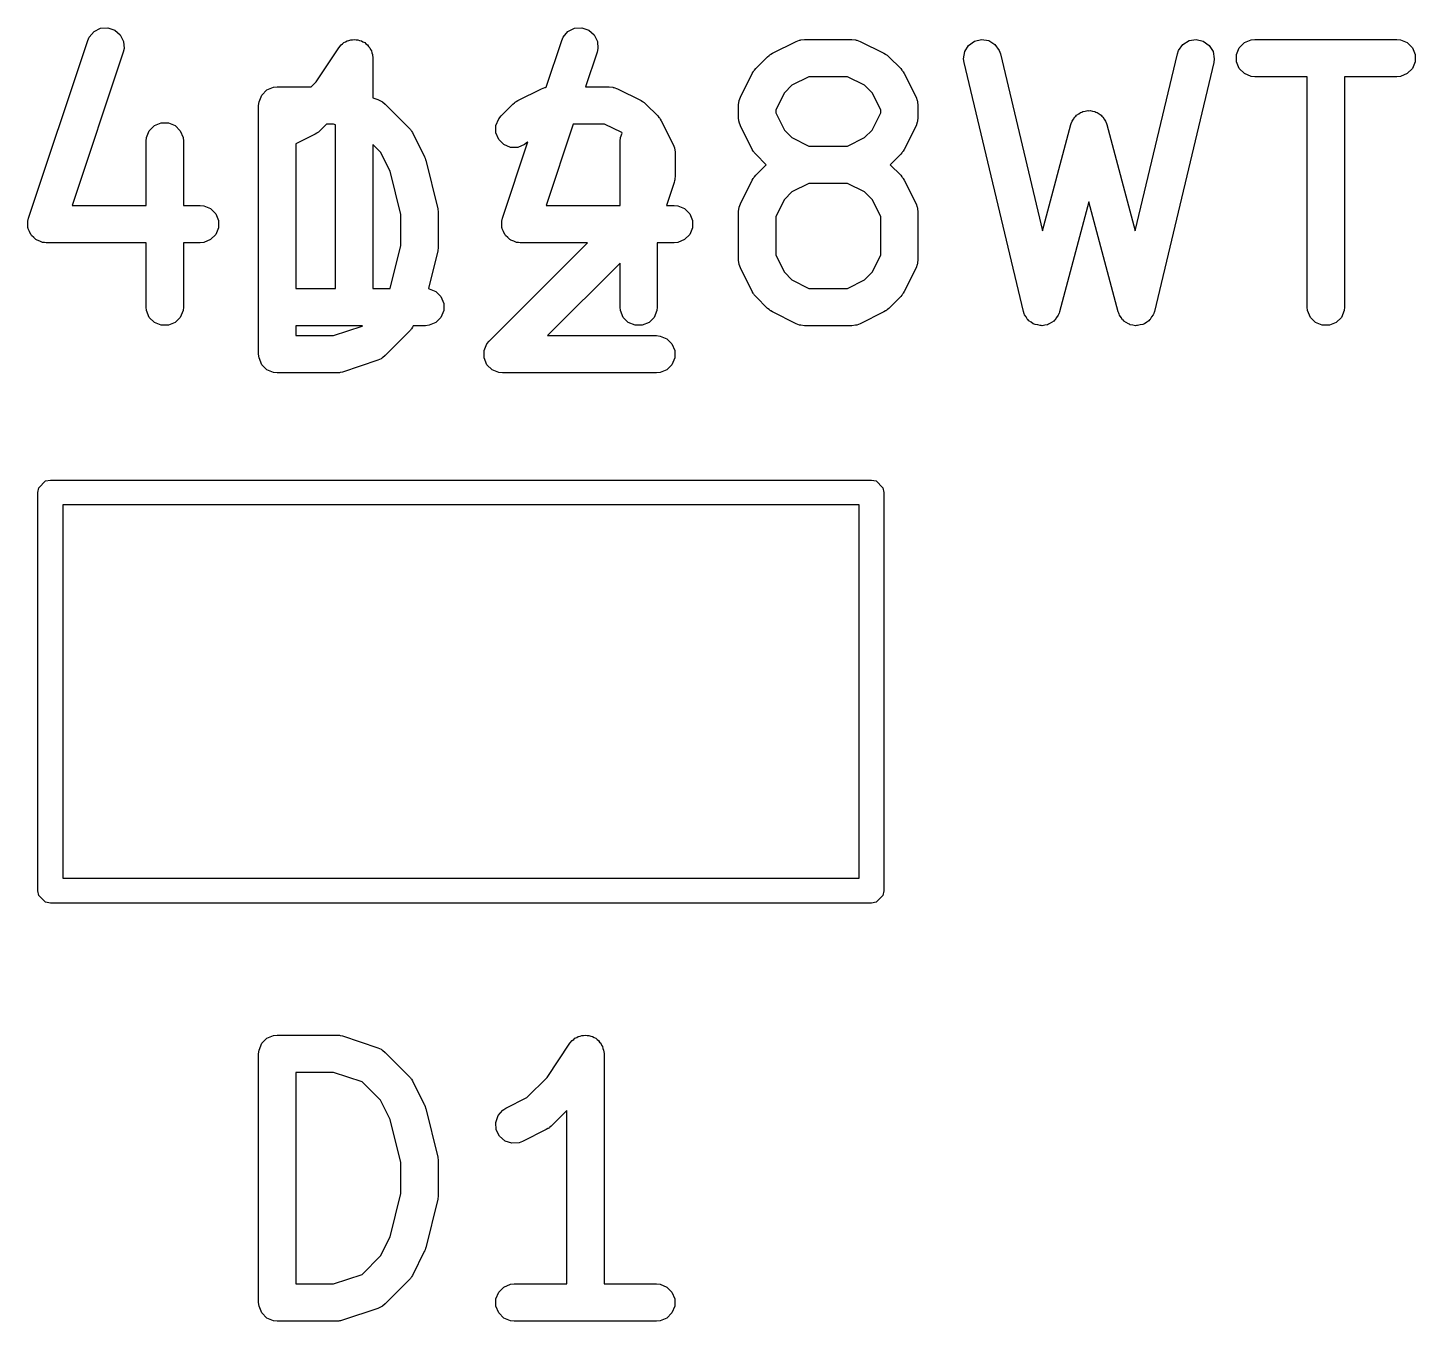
# Model space of a CAD drawing. Header units: millimetres. Extents: x 73 to 176, y -160 to -92.
# Drawn here: x 156.84 to 162.42, y -159.66 to -154.46 of the extents above; entities that cross this region are included whole.
import ezdxf

# ---------------------------------------------------------------- set-up
doc = ezdxf.new("R2010")
doc.units = ezdxf.units.MM
doc.layers.add('F.Fab', color=9, linetype='CONTINUOUS', true_color=0xafafaf)

msp = doc.modelspace()

# ---------------------------------------------------------------- linework, layer by layer
at = {"layer": 'F.Fab', "linetype": 'CONTINUOUS'}
for p, q in [((157.105445, -154.477951), (157.131618, -154.464864)), ((157.131618, -154.464864), (157.160808, -154.462789)), ((157.160808, -154.462789), (157.18857, -154.472043)), ((159.010207, -154.477951), (159.03638, -154.464864)), ((159.03638, -154.464864), (159.06557, -154.462789)), ((159.06557, -154.462789), (159.093332, -154.472043)), ((156.842182, -155.227768), (157.080277, -154.513483)), ((157.080277, -154.513483), (157.086271, -154.500058)), ((157.086271, -154.500058), (157.105445, -154.477951)), ((157.18857, -154.472043), (157.210678, -154.491217)), ((157.210678, -154.491217), (157.223764, -154.517391)), ((157.223764, -154.517391), (157.225839, -154.546581)), ((158.104509, -154.527709), (158.10976, -154.522459)), ((158.10976, -154.522459), (158.116549, -154.519646)), ((158.116549, -154.519646), (158.122655, -154.515558)), ((158.122655, -154.515558), (158.129935, -154.514101)), ((158.129935, -154.514101), (158.136796, -154.51126)), ((158.136796, -154.51126), (158.144144, -154.51126)), ((158.144144, -154.51126), (158.151349, -154.509819)), ((158.151349, -154.509819), (158.158633, -154.51126)), ((158.158633, -154.51126), (158.16606, -154.51126)), ((158.16606, -154.51126), (158.172848, -154.514072)), ((158.172848, -154.514072), (158.180057, -154.515498)), ((158.180057, -154.515498), (158.186236, -154.519617)), ((158.186236, -154.519617), (158.193096, -154.522459)), ((158.193096, -154.522459), (158.198289, -154.527652)), ((158.922436, -154.70129), (158.985039, -154.513483)), ((158.985039, -154.513483), (158.991033, -154.500058)), ((158.991033, -154.500058), (159.010207, -154.477951)), ((159.093332, -154.472043), (159.11544, -154.491217)), ((159.11544, -154.491217), (159.128526, -154.517391)), ((159.128526, -154.517391), (159.130601, -154.546581)), ((159.832173, -154.565356), (159.927411, -154.517737)), ((159.927411, -154.517737), (159.941142, -154.512482)), ((159.941142, -154.512482), (159.943831, -154.51229)), ((159.943831, -154.51229), (159.94632, -154.51126)), ((159.94632, -154.51126), (159.960952, -154.509819)), ((159.960952, -154.509819), (160.151428, -154.509819)), ((160.151428, -154.509819), (160.16606, -154.51126)), ((160.16606, -154.51126), (160.168549, -154.512291)), ((160.168549, -154.512291), (160.171237, -154.512482)), ((160.171237, -154.512482), (160.184969, -154.517737)), ((160.184969, -154.517737), (160.280207, -154.565356)), ((160.620259, -154.533806), (160.643966, -154.516649)), ((160.643966, -154.516649), (160.672434, -154.509871)), ((160.672434, -154.509871), (160.701329, -154.514504)), ((160.701329, -154.514504), (160.726251, -154.52984)), ((161.481368, -154.52984), (161.50629, -154.514504)), ((161.50629, -154.514504), (161.535185, -154.509871)), ((161.535185, -154.509871), (161.563653, -154.51665)), ((161.563653, -154.51665), (161.58736, -154.533806)), ((161.708116, -154.543151), (161.728808, -154.522459)), ((161.728808, -154.522459), (161.755844, -154.51126)), ((161.755844, -154.51126), (161.770476, -154.509819)), ((161.770476, -154.509819), (162.341904, -154.509819)), ((162.341904, -154.509819), (162.356536, -154.51126)), ((162.356536, -154.51126), (162.383572, -154.522459)), ((162.383572, -154.522459), (162.404264, -154.543151)), ((157.222579, -154.560918), (157.01739, -155.176485)), ((157.225839, -154.546581), (157.222579, -154.560918)), ((157.997904, -154.679896), (158.089024, -154.543216)), ((158.089024, -154.543216), (158.089058, -154.543173)), ((158.089058, -154.543173), (158.089068, -154.543151)), ((158.089068, -154.543151), (158.089119, -154.543099)), ((158.089119, -154.543099), (158.09834, -154.531841)), ((158.09834, -154.531841), (158.104509, -154.527709)), ((158.198289, -154.527652), (158.204406, -154.53173)), ((158.204406, -154.53173), (158.208539, -154.537902)), ((158.208539, -154.537902), (158.213788, -154.543151)), ((158.213788, -154.543151), (158.216599, -154.549938)), ((158.216599, -154.549938), (158.220689, -154.556045)), ((158.220689, -154.556045), (158.222145, -154.563326)), ((158.222145, -154.563326), (158.224987, -154.570187)), ((158.224987, -154.570187), (158.226412, -154.584663)), ((159.127341, -154.560918), (159.081041, -154.699819)), ((159.130601, -154.546581), (159.127341, -154.560918)), ((159.765062, -154.627024), (159.812681, -154.579405)), ((159.812681, -154.579405), (159.81843, -154.574686)), ((159.81843, -154.574686), (159.81973, -154.573188)), ((159.81973, -154.573188), (159.821989, -154.571766)), ((159.821989, -154.571766), (159.824046, -154.570078)), ((159.824046, -154.570078), (159.825873, -154.56932)), ((159.825873, -154.56932), (159.832173, -154.565356)), ((160.280207, -154.565356), (160.286506, -154.56932)), ((160.286506, -154.56932), (160.288334, -154.570078)), ((160.288334, -154.570078), (160.29039, -154.571766)), ((160.29039, -154.571766), (160.29265, -154.573188)), ((160.29265, -154.573188), (160.293949, -154.574686)), ((160.293949, -154.574686), (160.299699, -154.579405)), ((160.299699, -154.579405), (160.347318, -154.627024)), ((160.60029, -154.587623), (160.604923, -154.558728)), ((160.604923, -154.558728), (160.620259, -154.533806)), ((160.726251, -154.52984), (160.743408, -154.553547)), ((160.743408, -154.553547), (160.748198, -154.567447)), ((160.748198, -154.567447), (160.917449, -155.278303)), ((161.290168, -155.278303), (161.459421, -154.567448)), ((161.459421, -154.567448), (161.464211, -154.553547)), ((161.464211, -154.553547), (161.481368, -154.52984)), ((161.58736, -154.533806), (161.602696, -154.558728)), ((161.602696, -154.558728), (161.607329, -154.587623)), ((161.696917, -154.570187), (161.708116, -154.543151)), ((161.696917, -154.599451), (161.696917, -154.570187)), ((162.404264, -154.543151), (162.415463, -154.570187)), ((162.415463, -154.570187), (162.415463, -154.599451)), ((158.226412, -154.584663), (158.226428, -154.58474)), ((158.226428, -154.58474), (158.226422, -154.584766)), ((158.226422, -154.584766), (158.226428, -154.584819)), ((158.226428, -154.584819), (158.226428, -154.744571)), ((159.755735, -154.638389), (159.757423, -154.636332)), ((159.757423, -154.636332), (159.758845, -154.634073)), ((159.758845, -154.634073), (159.760343, -154.632773)), ((159.760343, -154.632773), (159.765062, -154.627024)), ((160.347318, -154.627024), (160.352036, -154.632773)), ((160.352036, -154.632773), (160.353535, -154.634073)), ((160.353535, -154.634073), (160.354956, -154.636332)), ((160.354956, -154.636332), (160.356645, -154.638389)), ((160.602278, -154.602191), (160.60029, -154.587623)), ((160.840373, -155.602191), (160.602278, -154.602191)), ((161.605341, -154.602191), (161.367245, -155.602191)), ((161.607329, -154.587623), (161.605341, -154.602191)), ((161.708116, -154.626487), (161.696917, -154.599451)), ((161.728808, -154.647179), (161.708116, -154.626487)), ((162.404264, -154.626487), (162.383572, -154.647179)), ((162.415463, -154.599451), (162.404264, -154.626487)), ((157.977981, -154.699819), (157.997904, -154.679896)), ((159.703394, -154.741754), (159.751013, -154.646516)), ((159.751013, -154.646516), (159.754977, -154.640216)), ((159.754977, -154.640216), (159.755735, -154.638389)), ((159.978657, -154.659819), (159.910141, -154.694077)), ((160.133723, -154.659819), (159.978657, -154.659819)), ((160.202239, -154.694077), (160.133723, -154.659819)), ((160.356645, -154.638389), (160.357402, -154.640216)), ((160.357402, -154.640216), (160.361367, -154.646516)), ((160.361367, -154.646516), (160.408986, -154.741754)), ((161.755844, -154.658378), (161.728808, -154.647179)), ((161.770476, -154.659819), (161.755844, -154.658378)), ((161.98119, -154.659819), (161.770476, -154.659819)), ((161.98119, -155.584819), (161.98119, -154.659819)), ((162.341904, -154.659819), (162.13119, -154.659819)), ((162.13119, -154.659819), (162.13119, -155.584819)), ((162.356536, -154.658378), (162.341904, -154.659819)), ((162.383572, -154.647179), (162.356536, -154.658378)), ((157.768346, -154.760187), (157.779545, -154.733151)), ((157.779545, -154.733151), (157.800237, -154.712459)), ((157.800237, -154.712459), (157.827273, -154.70126)), ((157.827273, -154.70126), (157.841905, -154.699819)), ((157.841905, -154.699819), (157.977981, -154.699819)), ((158.226428, -154.744571), (158.246574, -154.751287)), ((158.808364, -154.755356), (158.903602, -154.707737)), ((158.903602, -154.707737), (158.917333, -154.702482)), ((158.917333, -154.702482), (158.920022, -154.70229)), ((158.920022, -154.70229), (158.922436, -154.70129)), ((159.081041, -154.699819), (159.175238, -154.699819)), ((159.175238, -154.699819), (159.18987, -154.70126)), ((159.18987, -154.70126), (159.192359, -154.702291)), ((159.192359, -154.702291), (159.195047, -154.702482)), ((159.195047, -154.702482), (159.208779, -154.707737)), ((159.208779, -154.707737), (159.304017, -154.755356)), ((159.698139, -154.755486), (159.703394, -154.741754)), ((159.879734, -154.724484), (159.845476, -154.793)), ((159.910141, -154.694077), (159.879734, -154.724484)), ((160.232646, -154.724484), (160.202239, -154.694077)), ((160.266904, -154.793), (160.232646, -154.724484)), ((160.408986, -154.741754), (160.414241, -154.755485)), ((157.766905, -154.774819), (157.768346, -154.760187)), ((157.766905, -155.774819), (157.766905, -154.774819)), ((158.246574, -154.751287), (158.259999, -154.757281)), ((158.259999, -154.757281), (158.262034, -154.759046)), ((158.262034, -154.759046), (158.264525, -154.760078)), ((158.264525, -154.760078), (158.27589, -154.769405)), ((158.27589, -154.769405), (158.371128, -154.864643)), ((158.741253, -154.817024), (158.788872, -154.769405)), ((158.788872, -154.769405), (158.794621, -154.764686)), ((158.794621, -154.764686), (158.795921, -154.763188)), ((158.795921, -154.763188), (158.79818, -154.761766)), ((158.79818, -154.761766), (158.800237, -154.760078)), ((158.800237, -154.760078), (158.802064, -154.75932)), ((158.802064, -154.75932), (158.808364, -154.755356)), ((159.304017, -154.755356), (159.310316, -154.75932)), ((159.310316, -154.75932), (159.312144, -154.760078)), ((159.312144, -154.760078), (159.3142, -154.761766)), ((159.3142, -154.761766), (159.31646, -154.763188)), ((159.31646, -154.763188), (159.317759, -154.764686)), ((159.317759, -154.764686), (159.323509, -154.769405)), ((159.323509, -154.769405), (159.371128, -154.817024)), ((159.695476, -154.775295), (159.696917, -154.760663)), ((159.695476, -154.822914), (159.695476, -154.775295)), ((159.696917, -154.760663), (159.697948, -154.758173)), ((159.697948, -154.758173), (159.698139, -154.755486)), ((159.845476, -154.793), (159.845476, -154.805209)), ((160.266904, -154.805209), (160.266904, -154.793)), ((160.414241, -154.755485), (160.414432, -154.758174)), ((160.414432, -154.758174), (160.415463, -154.760663)), ((160.415463, -154.760663), (160.416904, -154.775295)), ((160.416904, -154.775295), (160.416904, -154.822914)), ((161.062858, -154.809243), (161.070718, -154.803228)), ((161.070718, -154.803228), (161.07541, -154.801976)), ((161.07541, -154.801976), (161.079616, -154.799542)), ((161.079616, -154.799542), (161.089433, -154.798237)), ((161.089433, -154.798237), (161.098994, -154.795688)), ((161.098994, -154.795688), (161.103806, -154.796327)), ((161.103806, -154.796327), (161.108625, -154.795687)), ((161.108625, -154.795687), (161.118195, -154.798239)), ((161.118195, -154.798239), (161.128002, -154.799542)), ((161.128002, -154.799542), (161.132203, -154.801974)), ((161.132203, -154.801974), (161.1369, -154.803227)), ((161.1369, -154.803227), (161.144762, -154.809245)), ((157.327163, -154.876484), (157.347855, -154.855792)), ((157.347855, -154.855792), (157.374891, -154.844593)), ((157.374891, -154.844593), (157.404155, -154.844593)), ((157.404155, -154.844593), (157.431191, -154.855792)), ((157.431191, -154.855792), (157.451883, -154.876484)), ((158.040113, -154.849819), (158.013985, -154.875947)), ((158.06783, -154.849819), (158.040113, -154.849819)), ((158.076428, -154.852685), (158.06783, -154.849819)), ((158.076428, -155.509819), (158.076428, -154.852685)), ((158.720727, -154.855426), (158.731926, -154.828389)), ((158.720727, -154.884688), (158.720727, -154.855426)), ((158.731926, -154.828389), (158.741253, -154.817024)), ((159.031041, -154.849819), (158.922152, -155.176485)), ((159.157533, -154.849819), (159.031041, -154.849819)), ((159.226049, -154.884077), (159.157533, -154.849819)), ((159.371128, -154.817024), (159.375846, -154.822773)), ((159.375846, -154.822773), (159.377345, -154.824073)), ((159.377345, -154.824073), (159.378766, -154.826332)), ((159.378766, -154.826332), (159.380455, -154.828389)), ((159.380455, -154.828389), (159.381212, -154.830216)), ((159.381212, -154.830216), (159.385177, -154.836516)), ((159.385177, -154.836516), (159.432796, -154.931754)), ((159.696917, -154.837546), (159.695476, -154.822914)), ((159.697948, -154.840035), (159.696917, -154.837546)), ((159.698139, -154.842723), (159.697948, -154.840035)), ((159.703394, -154.856455), (159.698139, -154.842723)), ((159.751013, -154.951693), (159.703394, -154.856455)), ((159.845476, -154.805209), (159.879734, -154.873725)), ((160.232646, -154.873725), (160.266904, -154.805209)), ((160.408986, -154.856455), (160.361367, -154.951693)), ((160.414241, -154.842724), (160.408986, -154.856455)), ((160.414432, -154.840034), (160.414241, -154.842724)), ((160.415463, -154.837546), (160.414432, -154.840034)), ((160.416904, -154.822914), (160.415463, -154.837546)), ((160.917449, -155.278303), (161.031341, -154.851208)), ((161.031341, -154.851208), (161.032626, -154.847779)), ((161.032626, -154.847779), (161.032818, -154.84634)), ((161.032818, -154.84634), (161.033807, -154.84463)), ((161.033807, -154.84463), (161.036504, -154.837441)), ((161.036504, -154.837441), (161.042521, -154.82958)), ((161.042521, -154.82958), (161.04748, -154.821015)), ((161.04748, -154.821015), (161.051337, -154.818062)), ((161.051337, -154.818062), (161.054291, -154.814204)), ((161.054291, -154.814204), (161.062858, -154.809243)), ((161.144762, -154.809245), (161.153327, -154.814204)), ((161.153327, -154.814204), (161.156279, -154.818061)), ((161.156279, -154.818061), (161.160138, -154.821015)), ((161.160138, -154.821015), (161.165099, -154.829583)), ((161.165099, -154.829583), (161.171114, -154.837442)), ((161.171114, -154.837442), (161.173808, -154.844626)), ((161.173808, -154.844626), (161.1748, -154.846339)), ((161.1748, -154.846339), (161.174991, -154.84778)), ((161.174991, -154.84778), (161.176277, -154.851208)), ((161.176277, -154.851208), (161.290168, -155.278303)), ((157.314523, -154.918152), (157.315964, -154.90352)), ((157.315964, -154.90352), (157.327163, -154.876484)), ((157.451883, -154.876484), (157.463082, -154.90352)), ((157.463082, -154.90352), (157.464523, -154.918152)), ((157.994493, -154.889996), (157.916905, -154.92879)), ((158.000792, -154.886031), (157.994493, -154.889996)), ((158.00262, -154.885274), (158.000792, -154.886031)), ((158.004676, -154.883585), (158.00262, -154.885274)), ((158.006936, -154.882164), (158.004676, -154.883585)), ((158.008235, -154.880665), (158.006936, -154.882164)), ((158.013985, -154.875947), (158.008235, -154.880665)), ((158.371128, -154.864643), (158.375848, -154.870393)), ((158.375848, -154.870393), (158.377345, -154.871692)), ((158.377345, -154.871692), (158.378764, -154.873946)), ((158.378764, -154.873946), (158.380456, -154.876008)), ((158.380456, -154.876008), (158.381214, -154.87784)), ((158.381214, -154.87784), (158.385177, -154.884135)), ((158.385177, -154.884135), (158.432796, -154.979373)), ((158.731926, -154.911725), (158.720727, -154.884688)), ((158.752618, -154.932417), (158.731926, -154.911725)), ((159.219285, -154.918152), (159.220726, -154.90352)), ((159.220726, -154.90352), (159.227979, -154.886007)), ((159.227979, -154.886007), (159.226049, -154.884077)), ((159.879734, -154.873725), (159.910141, -154.904132)), ((159.910141, -154.904132), (159.978657, -154.93839)), ((160.133723, -154.93839), (160.202239, -154.904132)), ((160.202239, -154.904132), (160.232646, -154.873725)), ((157.314523, -155.176485), (157.314523, -154.918152)), ((157.464523, -154.918152), (157.464523, -155.176485)), ((157.916905, -154.92879), (157.916905, -155.509819)), ((158.256456, -154.962103), (158.226428, -154.932075)), ((158.226428, -154.932075), (158.226428, -155.509819)), ((158.294949, -155.03909), (158.256456, -154.962103)), ((158.746944, -155.227768), (158.849095, -154.921313)), ((158.779655, -154.943616), (158.752618, -154.932417)), ((158.808917, -154.943616), (158.779655, -154.943616)), ((158.835954, -154.932417), (158.808917, -154.943616)), ((158.847319, -154.92309), (158.835954, -154.932417)), ((158.849095, -154.921313), (158.847319, -154.92309)), ((159.219285, -155.176485), (159.219285, -154.918152)), ((159.432796, -154.931754), (159.438051, -154.945485)), ((159.438051, -154.945485), (159.438242, -154.948174)), ((159.438242, -154.948174), (159.439273, -154.950663)), ((159.439273, -154.950663), (159.440714, -154.965295)), ((159.440714, -154.965295), (159.440714, -155.060533)), ((159.754977, -154.957992), (159.751013, -154.951693)), ((159.755735, -154.95982), (159.754977, -154.957992)), ((159.757423, -154.961876), (159.755735, -154.95982)), ((159.758845, -154.964136), (159.757423, -154.961876)), ((159.760343, -154.965435), (159.758845, -154.964136)), ((159.765062, -154.971185), (159.760343, -154.965435)), ((159.807267, -155.01339), (159.765062, -154.971185)), ((159.978657, -154.93839), (160.133723, -154.93839)), ((160.347318, -154.971185), (160.305113, -155.01339)), ((160.352036, -154.965435), (160.347318, -154.971185)), ((160.353535, -154.964136), (160.352036, -154.965435)), ((160.354956, -154.961876), (160.353535, -154.964136)), ((160.356645, -154.95982), (160.354956, -154.961876)), ((160.357402, -154.957992), (160.356645, -154.95982)), ((160.361367, -154.951693), (160.357402, -154.957992)), ((158.432796, -154.979373), (158.433205, -154.980442)), ((158.433205, -154.980442), (158.433528, -154.980878)), ((158.433528, -154.980878), (158.43572, -154.987014)), ((158.43572, -154.987014), (158.438051, -154.993104)), ((158.438051, -154.993104), (158.438089, -154.993644)), ((158.438089, -154.993644), (158.438475, -154.994724)), ((158.438475, -154.994724), (158.486094, -155.1852)), ((159.765062, -155.055595), (159.807267, -155.01339)), ((160.305113, -155.01339), (160.347318, -155.055595)), ((158.338333, -155.212624), (158.294949, -155.03909)), ((159.438514, -155.076995), (159.436865, -155.084251)), ((159.439273, -155.075165), (159.438514, -155.076995)), ((159.439534, -155.072511), (159.439273, -155.075165)), ((159.440125, -155.069914), (159.439534, -155.072511)), ((159.440714, -155.060533), (159.439984, -155.067939)), ((159.439984, -155.067939), (159.440125, -155.069914)), ((159.703394, -155.170325), (159.751013, -155.075087)), ((159.751013, -155.075087), (159.754977, -155.068787)), ((159.754977, -155.068787), (159.755735, -155.06696)), ((159.755735, -155.06696), (159.757423, -155.064903)), ((159.757423, -155.064903), (159.758845, -155.062644)), ((159.758845, -155.062644), (159.760343, -155.061344)), ((159.760343, -155.061344), (159.765062, -155.055595)), ((160.347318, -155.055595), (160.352036, -155.061344)), ((160.352036, -155.061344), (160.353535, -155.062644)), ((160.353535, -155.062644), (160.354956, -155.064903)), ((160.354956, -155.064903), (160.356645, -155.06696)), ((160.356645, -155.06696), (160.357402, -155.068787)), ((160.357402, -155.068787), (160.361367, -155.075087)), ((160.361367, -155.075087), (160.408986, -155.170325)), ((159.436865, -155.084251), (159.40612, -155.176485)), ((159.910141, -155.122648), (159.879734, -155.153055)), ((159.978657, -155.08839), (159.910141, -155.122648)), ((160.133723, -155.08839), (159.978657, -155.08839)), ((160.202239, -155.122648), (160.133723, -155.08839)), ((160.232646, -155.153055), (160.202239, -155.122648)), ((157.01739, -155.176485), (157.314523, -155.176485)), ((157.464523, -155.176485), (157.53238, -155.176485)), ((157.53238, -155.176485), (157.547012, -155.177926)), ((157.547012, -155.177926), (157.574048, -155.189125)), ((157.574048, -155.189125), (157.59474, -155.209817)), ((158.486094, -155.1852), (158.486469, -155.187736)), ((158.486469, -155.187736), (158.486892, -155.188758)), ((158.486892, -155.188758), (158.487434, -155.19427)), ((158.487434, -155.19427), (158.488244, -155.199744)), ((158.922152, -155.176485), (159.219285, -155.176485)), ((159.40612, -155.176485), (159.437142, -155.176485)), ((159.437142, -155.176485), (159.451774, -155.177926)), ((159.451774, -155.177926), (159.47881, -155.189125)), ((159.47881, -155.189125), (159.499502, -155.209817)), ((159.695476, -155.203866), (159.696917, -155.189234)), ((159.696917, -155.189234), (159.697948, -155.186744)), ((159.697948, -155.186744), (159.698139, -155.184057)), ((159.698139, -155.184057), (159.703394, -155.170325)), ((159.879734, -155.153055), (159.845476, -155.221571)), ((160.266904, -155.221571), (160.232646, -155.153055)), ((160.408986, -155.170325), (160.414241, -155.184056)), ((160.414241, -155.184056), (160.414432, -155.186745)), ((160.414432, -155.186745), (160.415463, -155.189234)), ((160.415463, -155.189234), (160.416904, -155.203866)), ((161.103808, -155.161613), (160.985801, -155.604144)), ((161.221817, -155.604144), (161.103808, -155.161613)), ((156.838922, -155.242105), (156.839774, -155.238358)), ((156.839774, -155.25409), (156.838922, -155.242105)), ((156.839774, -155.236853), (156.840532, -155.235021)), ((156.839774, -155.238358), (156.839774, -155.236853)), ((156.840532, -155.235021), (156.842182, -155.227768)), ((157.59474, -155.209817), (157.605939, -155.236853)), ((157.605939, -155.236853), (157.605939, -155.266117)), ((158.338333, -155.337013), (158.338333, -155.212624)), ((158.488244, -155.199744), (158.488081, -155.200836)), ((158.488081, -155.200836), (158.488333, -155.20339)), ((158.488333, -155.20339), (158.488333, -155.346247)), ((158.743684, -155.242105), (158.744536, -155.238358)), ((158.744536, -155.25409), (158.743684, -155.242105)), ((158.744536, -155.236853), (158.745294, -155.235021)), ((158.744536, -155.238358), (158.744536, -155.236853)), ((158.745294, -155.235021), (158.746944, -155.227768)), ((159.499502, -155.209817), (159.510701, -155.236853)), ((159.510701, -155.236853), (159.510701, -155.266117)), ((159.695476, -155.394342), (159.695476, -155.203866)), ((159.845476, -155.221571), (159.845476, -155.376637)), ((160.266904, -155.376637), (160.266904, -155.221571)), ((160.416904, -155.203866), (160.416904, -155.394342)), ((156.839774, -155.266117), (156.839774, -155.25409)), ((156.840806, -155.268608), (156.839774, -155.266117)), ((156.840997, -155.271295), (156.840806, -155.268608)), ((156.846371, -155.282044), (156.840997, -155.271295)), ((156.850973, -155.293153), (156.846371, -155.282044)), ((156.852878, -155.295058), (156.850973, -155.293153)), ((156.854083, -155.297468), (156.852878, -155.295058)), ((156.863165, -155.305345), (156.854083, -155.297468)), ((156.871665, -155.313845), (156.863165, -155.305345)), ((157.59474, -155.293153), (157.574048, -155.313845)), ((157.605939, -155.266117), (157.59474, -155.293153)), ((158.744536, -155.266117), (158.744536, -155.25409)), ((158.745568, -155.268608), (158.744536, -155.266117)), ((158.745759, -155.271295), (158.745568, -155.268608)), ((158.751133, -155.282044), (158.745759, -155.271295)), ((158.755735, -155.293153), (158.751133, -155.282044)), ((158.75764, -155.295058), (158.755735, -155.293153)), ((158.758845, -155.297468), (158.75764, -155.295058)), ((158.767927, -155.305345), (158.758845, -155.297468)), ((158.776427, -155.313845), (158.767927, -155.305345)), ((159.499502, -155.293153), (159.47881, -155.313845)), ((159.510701, -155.266117), (159.499502, -155.293153)), ((156.874153, -155.314875), (156.871665, -155.313845)), ((156.87619, -155.316642), (156.874153, -155.314875)), ((156.887593, -155.320443), (156.87619, -155.316642)), ((156.898701, -155.325044), (156.887593, -155.320443)), ((156.902527, -155.32542), (156.898701, -155.325044)), ((156.903953, -155.325896), (156.902527, -155.32542)), ((156.905927, -155.325755), (156.903953, -155.325896)), ((156.913333, -155.326485), (156.905927, -155.325755)), ((157.314523, -155.326485), (156.913333, -155.326485)), ((157.314523, -155.584819), (157.314523, -155.326485)), ((157.53238, -155.326485), (157.464523, -155.326485)), ((157.464523, -155.326485), (157.464523, -155.584819)), ((157.547012, -155.325044), (157.53238, -155.326485)), ((157.574048, -155.313845), (157.547012, -155.325044)), ((158.295131, -155.509819), (158.338333, -155.337013)), ((158.486469, -155.3619), (158.486094, -155.364437)), ((158.486892, -155.360879), (158.486469, -155.3619)), ((158.487434, -155.355366), (158.486892, -155.360879)), ((158.488244, -155.349893), (158.487434, -155.355366)), ((158.488333, -155.346247), (158.488081, -155.3488)), ((158.488081, -155.3488), (158.488244, -155.349893)), ((158.693634, -155.721786), (159.088934, -155.326485)), ((158.778915, -155.314875), (158.776427, -155.313845)), ((158.780952, -155.316642), (158.778915, -155.314875)), ((158.792355, -155.320443), (158.780952, -155.316642)), ((158.803463, -155.325044), (158.792355, -155.320443)), ((158.807289, -155.32542), (158.803463, -155.325044)), ((158.808715, -155.325896), (158.807289, -155.32542)), ((158.810689, -155.325755), (158.808715, -155.325896)), ((158.818095, -155.326485), (158.810689, -155.325755)), ((159.088934, -155.326485), (158.818095, -155.326485)), ((159.437142, -155.326485), (159.369285, -155.326485)), ((159.369285, -155.326485), (159.369285, -155.584819)), ((159.451774, -155.325044), (159.437142, -155.326485)), ((159.47881, -155.313845), (159.451774, -155.325044)), ((158.486094, -155.364437), (158.449445, -155.51103)), ((159.219285, -155.408266), (158.927733, -155.699819)), ((159.219285, -155.584819), (159.219285, -155.408266)), ((159.696917, -155.408974), (159.695476, -155.394342)), ((159.697948, -155.411463), (159.696917, -155.408974)), ((159.698139, -155.414151), (159.697948, -155.411463)), ((159.703394, -155.427883), (159.698139, -155.414151)), ((159.845476, -155.376637), (159.879734, -155.445153)), ((160.232645, -155.445153), (160.266904, -155.376637)), ((160.414241, -155.414152), (160.408986, -155.427883)), ((160.414432, -155.411462), (160.414241, -155.414152)), ((160.415463, -155.408974), (160.414432, -155.411462)), ((160.416904, -155.394342), (160.415463, -155.408974)), ((159.751013, -155.523121), (159.703394, -155.427883)), ((159.879734, -155.445153), (159.910141, -155.475561)), ((160.202238, -155.475561), (160.232645, -155.445153)), ((160.408986, -155.427883), (160.361367, -155.523121)), ((157.916905, -155.509819), (158.076428, -155.509819)), ((158.226428, -155.509819), (158.295131, -155.509819)), ((158.449445, -155.51103), (158.451774, -155.51126)), ((158.451774, -155.51126), (158.47881, -155.522459)), ((158.47881, -155.522459), (158.499502, -155.543151)), ((159.754976, -155.529417), (159.751013, -155.523121)), ((159.755734, -155.531247), (159.754976, -155.529417)), ((159.910141, -155.475561), (159.978657, -155.509819)), ((159.978657, -155.509819), (160.133723, -155.509819)), ((160.133723, -155.509819), (160.202238, -155.475561)), ((160.357403, -155.529417), (160.356646, -155.531247)), ((160.361367, -155.523121), (160.357403, -155.529417)), ((157.315964, -155.599451), (157.314523, -155.584819)), ((157.464523, -155.584819), (157.463082, -155.599451)), ((158.499502, -155.543151), (158.510701, -155.570187)), ((158.510701, -155.570187), (158.510701, -155.599451)), ((159.220726, -155.599451), (159.219285, -155.584819)), ((159.369285, -155.584819), (159.367844, -155.599451)), ((159.757423, -155.533305), (159.755734, -155.531247)), ((159.758845, -155.535564), (159.757423, -155.533305)), ((159.760343, -155.536863), (159.758845, -155.535564)), ((159.765061, -155.542612), (159.760343, -155.536863)), ((159.81268, -155.590232), (159.765061, -155.542612)), ((160.347318, -155.542613), (160.2997, -155.590232)), ((160.352036, -155.536863), (160.347318, -155.542613)), ((160.353535, -155.535564), (160.352036, -155.536863)), ((160.354956, -155.533305), (160.353535, -155.535564)), ((160.356646, -155.531247), (160.354956, -155.533305)), ((161.982631, -155.599451), (161.98119, -155.584819)), ((162.13119, -155.584819), (162.129749, -155.599451)), ((157.327163, -155.626487), (157.315964, -155.599451)), ((157.347855, -155.647179), (157.327163, -155.626487)), ((157.451883, -155.626487), (157.431191, -155.647179)), ((157.463082, -155.599451), (157.451883, -155.626487)), ((158.499502, -155.626487), (158.47881, -155.647179)), ((158.510701, -155.599451), (158.499502, -155.626487)), ((159.231925, -155.626487), (159.220726, -155.599451)), ((159.252617, -155.647179), (159.231925, -155.626487)), ((159.356645, -155.626487), (159.335953, -155.647179)), ((159.367844, -155.599451), (159.356645, -155.626487)), ((159.818429, -155.59495), (159.81268, -155.590232)), ((159.81973, -155.59645), (159.818429, -155.59495)), ((159.821989, -155.597872), (159.81973, -155.59645)), ((159.824046, -155.59956), (159.821989, -155.597872)), ((159.825873, -155.600317), (159.824046, -155.59956)), ((159.832173, -155.604282), (159.825873, -155.600317)), ((159.927411, -155.651901), (159.832173, -155.604282)), ((160.280207, -155.604282), (160.184969, -155.651901)), ((160.286506, -155.600317), (160.280207, -155.604282)), ((160.288334, -155.59956), (160.286506, -155.600317)), ((160.29039, -155.597872), (160.288334, -155.59956)), ((160.29265, -155.59645), (160.29039, -155.597872)), ((160.29395, -155.59495), (160.29265, -155.59645)), ((160.2997, -155.590232), (160.29395, -155.59495)), ((160.842102, -155.60721), (160.840373, -155.602191)), ((160.842342, -155.609012), (160.842102, -155.60721)), ((160.843284, -155.61064), (160.842342, -155.609012)), ((160.845163, -155.616091), (160.843284, -155.61064)), ((160.851549, -155.624915), (160.845163, -155.616091)), ((160.857004, -155.634337), (160.851549, -155.624915)), ((160.860061, -155.636677), (160.857004, -155.634337)), ((160.86232, -155.639798), (160.860061, -155.636677)), ((160.871595, -155.645505), (160.86232, -155.639798)), ((160.962851, -155.641148), (160.953429, -155.646602)), ((160.965191, -155.63809), (160.962851, -155.641148)), ((160.968312, -155.635832), (160.965191, -155.63809)), ((160.974019, -155.626556), (160.968312, -155.635832)), ((160.980638, -155.61791), (160.974019, -155.626556)), ((160.982663, -155.61251), (160.980638, -155.61791)), ((160.983648, -155.61091), (160.982663, -155.61251)), ((160.983935, -155.609118), (160.983648, -155.61091)), ((160.985801, -155.604144), (160.983935, -155.609118)), ((161.223682, -155.609119), (161.221817, -155.604144)), ((161.22397, -155.61091), (161.223682, -155.609119)), ((161.224954, -155.612509), (161.22397, -155.61091)), ((161.22698, -155.617911), (161.224954, -155.612509)), ((161.2336, -155.626559), (161.22698, -155.617911)), ((161.239306, -155.635832), (161.2336, -155.626559)), ((161.242426, -155.63809), (161.239306, -155.635832)), ((161.244767, -155.641148), (161.242426, -155.63809)), ((161.254188, -155.646602), (161.244767, -155.641148)), ((161.345298, -155.639798), (161.336026, -155.645503)), ((161.347556, -155.636677), (161.345298, -155.639798)), ((161.350614, -155.634337), (161.347556, -155.636677)), ((161.356069, -155.624914), (161.350614, -155.634337)), ((161.362455, -155.616091), (161.356069, -155.624914)), ((161.364332, -155.610642), (161.362455, -155.616091)), ((161.365276, -155.609013), (161.364332, -155.610642)), ((161.365515, -155.607209), (161.365276, -155.609013)), ((161.367245, -155.602191), (161.365515, -155.607209)), ((161.99383, -155.626487), (161.982631, -155.599451)), ((162.014522, -155.647179), (161.99383, -155.626487)), ((162.11855, -155.626487), (162.097858, -155.647179)), ((162.129749, -155.599451), (162.11855, -155.626487)), ((157.374891, -155.658378), (157.347855, -155.647179)), ((157.404155, -155.658378), (157.374891, -155.658378)), ((157.431191, -155.647179), (157.404155, -155.658378)), ((157.916905, -155.659819), (157.916905, -155.699819)), ((158.184171, -155.659819), (157.916905, -155.659819)), ((158.06783, -155.699819), (158.182343, -155.661647)), ((158.182343, -155.661647), (158.184171, -155.659819)), ((158.371129, -155.684993), (158.27589, -155.780233)), ((158.375846, -155.679244), (158.371129, -155.684993)), ((158.377345, -155.677945), (158.375846, -155.679244)), ((158.378766, -155.675686), (158.377345, -155.677945)), ((158.380456, -155.673628), (158.378766, -155.675686)), ((158.381213, -155.671798), (158.380456, -155.673628)), ((158.385177, -155.665502), (158.381213, -155.671798)), ((158.388019, -155.659819), (158.385177, -155.665502)), ((158.437142, -155.659819), (158.388019, -155.659819)), ((158.451774, -155.658378), (158.437142, -155.659819)), ((158.47881, -155.647179), (158.451774, -155.658378)), ((159.279653, -155.658378), (159.252617, -155.647179)), ((159.308917, -155.658378), (159.279653, -155.658378)), ((159.335953, -155.647179), (159.308917, -155.658378)), ((159.941142, -155.657156), (159.927411, -155.651901)), ((159.943831, -155.657347), (159.941142, -155.657156)), ((159.94632, -155.658378), (159.943831, -155.657347)), ((159.960952, -155.659819), (159.94632, -155.658378)), ((160.151428, -155.659819), (159.960952, -155.659819)), ((160.16606, -155.658378), (160.151428, -155.659819)), ((160.168549, -155.657346), (160.16606, -155.658378)), ((160.171237, -155.657156), (160.168549, -155.657346)), ((160.184969, -155.651901), (160.171237, -155.657156)), ((160.880242, -155.652124), (160.871595, -155.645505)), ((160.883962, -155.653116), (160.880242, -155.652124)), ((160.887242, -155.655134), (160.883962, -155.653116)), ((160.897996, -155.656858), (160.887242, -155.655134)), ((160.908518, -155.659664), (160.897996, -155.656858)), ((160.912333, -155.659157), (160.908518, -155.659664)), ((160.916137, -155.659767), (160.912333, -155.659157)), ((160.926735, -155.657243), (160.916137, -155.659767)), ((160.937526, -155.65581), (160.926735, -155.657243)), ((160.940857, -155.653881), (160.937526, -155.65581)), ((160.944605, -155.652989), (160.940857, -155.653881)), ((160.953429, -155.646602), (160.944605, -155.652989)), ((161.263013, -155.652989), (161.254188, -155.646602)), ((161.26676, -155.653881), (161.263013, -155.652989)), ((161.270092, -155.65581), (161.26676, -155.653881)), ((161.280885, -155.657244), (161.270092, -155.65581)), ((161.291481, -155.659767), (161.280885, -155.657244)), ((161.295282, -155.659157), (161.291481, -155.659767)), ((161.299101, -155.659665), (161.295282, -155.659157)), ((161.309632, -155.656856), (161.299101, -155.659665)), ((161.320376, -155.655134), (161.309632, -155.656856)), ((161.323652, -155.653118), (161.320376, -155.655134)), ((161.327376, -155.652125), (161.323652, -155.653118)), ((161.336026, -155.645503), (161.327376, -155.652125)), ((162.041558, -155.658378), (162.014522, -155.647179)), ((162.070822, -155.658378), (162.041558, -155.658378)), ((162.097858, -155.647179), (162.070822, -155.658378)), ((157.916905, -155.699819), (158.06783, -155.699819)), ((158.673108, -155.760187), (158.684307, -155.733151)), ((158.684307, -155.733151), (158.693634, -155.721786)), ((158.927733, -155.699819), (159.365714, -155.699819)), ((159.365714, -155.699819), (159.380346, -155.70126)), ((159.380346, -155.70126), (159.407382, -155.712459)), ((159.407382, -155.712459), (159.428074, -155.733151)), ((159.428074, -155.733151), (159.439273, -155.760187)), ((157.768346, -155.789451), (157.766905, -155.774819)), ((157.779545, -155.816487), (157.768346, -155.789451)), ((158.246574, -155.798351), (158.103717, -155.84597)), ((158.259999, -155.792357), (158.246574, -155.798351)), ((158.262034, -155.790591), (158.259999, -155.792357)), ((158.264525, -155.78956), (158.262034, -155.790591)), ((158.27589, -155.780233), (158.264525, -155.78956)), ((158.673108, -155.789451), (158.673108, -155.760187)), ((158.684307, -155.816487), (158.673108, -155.789451)), ((159.439273, -155.789451), (159.428074, -155.816487)), ((159.439273, -155.760187), (159.439273, -155.789451)), ((157.800237, -155.837179), (157.779545, -155.816487)), ((157.827273, -155.848378), (157.800237, -155.837179)), ((157.841905, -155.849819), (157.827273, -155.848378)), ((158.08, -155.849819), (157.841905, -155.849819)), ((158.087405, -155.849089), (158.08, -155.849819)), ((158.08938, -155.84923), (158.087405, -155.849089)), ((158.091977, -155.848639), (158.08938, -155.84923)), ((158.094632, -155.848378), (158.091977, -155.848639)), ((158.096463, -155.847619), (158.094632, -155.848378)), ((158.103717, -155.84597), (158.096463, -155.847619)), ((158.704999, -155.837179), (158.684307, -155.816487)), ((158.732035, -155.848378), (158.704999, -155.837179)), ((158.746667, -155.849819), (158.732035, -155.848378)), ((159.365714, -155.849819), (158.746667, -155.849819)), ((159.380346, -155.848378), (159.365714, -155.849819)), ((159.407382, -155.837179), (159.380346, -155.848378)), ((159.428074, -155.816487), (159.407382, -155.837179)), ((156.883806, -156.310866), (156.910866, -156.283806)), ((156.910866, -156.283806), (156.93, -156.28)), ((156.93, -156.28), (160.23, -156.28)), ((160.23, -156.28), (160.249134, -156.283806)), ((160.249134, -156.283806), (160.276194, -156.310866)), ((156.88, -156.33), (156.883806, -156.310866)), ((156.88, -157.93), (156.88, -156.33)), ((160.276194, -156.310866), (160.28, -156.33)), ((160.28, -156.33), (160.28, -157.93)), ((156.98, -156.38), (156.98, -157.88)), ((160.18, -156.38), (156.98, -156.38)), ((160.18, -157.88), (160.18, -156.38)), ((156.98, -157.88), (160.18, -157.88)), ((156.883806, -157.949134), (156.88, -157.93)), ((156.910866, -157.976194), (156.883806, -157.949134)), ((156.93, -157.98), (156.910866, -157.976194)), ((160.23, -157.98), (156.93, -157.98)), ((160.249134, -157.976194), (160.23, -157.98)), ((160.276194, -157.949134), (160.249134, -157.976194)), ((160.28, -157.93), (160.276194, -157.949134)), ((157.779545, -158.543151), (157.800237, -158.522459)), ((157.800237, -158.522459), (157.827273, -158.51126)), ((157.827273, -158.51126), (157.841905, -158.509819)), ((157.841905, -158.509819), (158.08, -158.509819)), ((158.08, -158.509819), (158.087405, -158.510548)), ((158.087405, -158.510548), (158.08938, -158.510408)), ((158.08938, -158.510408), (158.091977, -158.510998)), ((158.091977, -158.510998), (158.094632, -158.51126)), ((158.094632, -158.51126), (158.096463, -158.512018)), ((158.096463, -158.512018), (158.103717, -158.513668)), ((158.103717, -158.513668), (158.246574, -158.561287)), ((159.017691, -158.543099), (159.026912, -158.531841)), ((159.026912, -158.531841), (159.033081, -158.527709)), ((159.033081, -158.527709), (159.038332, -158.522459)), ((159.038332, -158.522459), (159.045121, -158.519646)), ((159.045121, -158.519646), (159.051227, -158.515558)), ((159.051227, -158.515558), (159.058507, -158.514101)), ((159.058507, -158.514101), (159.065368, -158.51126)), ((159.065368, -158.51126), (159.072716, -158.51126)), ((159.072716, -158.51126), (159.079921, -158.509819)), ((159.079921, -158.509819), (159.087205, -158.51126)), ((159.087205, -158.51126), (159.094632, -158.51126)), ((159.094632, -158.51126), (159.10142, -158.514072)), ((159.10142, -158.514072), (159.108629, -158.515498)), ((159.108629, -158.515498), (159.114808, -158.519617)), ((159.114808, -158.519617), (159.121668, -158.522459)), ((159.121668, -158.522459), (159.126861, -158.527652)), ((159.126861, -158.527652), (159.132978, -158.53173)), ((159.132978, -158.53173), (159.137111, -158.537902)), ((159.137111, -158.537902), (159.14236, -158.543151)), ((157.766905, -158.584819), (157.768346, -158.570187)), ((157.766905, -159.584819), (157.766905, -158.584819)), ((157.768346, -158.570187), (157.779545, -158.543151)), ((158.246574, -158.561287), (158.259999, -158.567281)), ((158.259999, -158.567281), (158.262034, -158.569046)), ((158.262034, -158.569046), (158.264525, -158.570078)), ((158.264525, -158.570078), (158.27589, -158.579405)), ((158.27589, -158.579405), (158.371128, -158.674643)), ((158.926476, -158.679896), (159.017596, -158.543216)), ((159.017596, -158.543216), (159.01763, -158.543173)), ((159.01763, -158.543173), (159.01764, -158.543151)), ((159.01764, -158.543151), (159.017691, -158.543099)), ((159.14236, -158.543151), (159.145171, -158.549938)), ((159.145171, -158.549938), (159.149261, -158.556045)), ((159.149261, -158.556045), (159.150717, -158.563326)), ((159.150717, -158.563326), (159.153559, -158.570187)), ((159.153559, -158.570187), (159.154984, -158.584663)), ((159.154984, -158.584663), (159.155, -158.58474)), ((159.155, -158.58474), (159.154994, -158.584766)), ((159.154994, -158.584766), (159.155, -158.584819)), ((159.155, -158.584819), (159.155, -159.509819)), ((158.06783, -158.659819), (157.916905, -158.659819)), ((157.916905, -158.659819), (157.916905, -159.509819)), ((158.182343, -158.69799), (158.06783, -158.659819)), ((158.256456, -158.772103), (158.182343, -158.69799)), ((158.371128, -158.674643), (158.375848, -158.680393)), ((158.375848, -158.680393), (158.377345, -158.681692)), ((158.377345, -158.681692), (158.378764, -158.683946)), ((158.378764, -158.683946), (158.380456, -158.686008)), ((158.380456, -158.686008), (158.381214, -158.68784)), ((158.381214, -158.68784), (158.385177, -158.694135)), ((158.385177, -158.694135), (158.432796, -158.789373)), ((158.845097, -158.761275), (158.926476, -158.679896)), ((158.760745, -158.803451), (158.845097, -158.761275)), ((158.294949, -158.84909), (158.256456, -158.772103)), ((158.432796, -158.789373), (158.433205, -158.790442)), ((158.433205, -158.790442), (158.433528, -158.790878)), ((158.433528, -158.790878), (158.435714, -158.796997)), ((158.435714, -158.796997), (158.438051, -158.803104)), ((158.438051, -158.803104), (158.438089, -158.803644)), ((158.438089, -158.803644), (158.438475, -158.804724)), ((158.438475, -158.804724), (158.486094, -158.9952)), ((158.729129, -158.833391), (158.748302, -158.811283)), ((158.748302, -158.811283), (158.760745, -158.803451)), ((159.005, -158.813504), (158.942557, -158.875947)), ((159.005, -159.509819), (159.005, -158.813504)), ((158.338333, -159.022624), (158.294949, -158.84909)), ((158.719875, -158.861152), (158.729129, -158.833391)), ((158.721949, -158.890342), (158.719875, -158.861152)), ((158.735036, -158.916517), (158.721949, -158.890342)), ((158.757144, -158.93569), (158.735036, -158.916517)), ((158.923065, -158.889996), (158.827827, -158.937615)), ((158.929364, -158.886031), (158.923065, -158.889996)), ((158.931192, -158.885274), (158.929364, -158.886031)), ((158.933248, -158.883585), (158.931192, -158.885274)), ((158.935508, -158.882164), (158.933248, -158.883585)), ((158.936807, -158.880665), (158.935508, -158.882164)), ((158.942557, -158.875947), (158.936807, -158.880665)), ((158.784905, -158.944944), (158.757144, -158.93569)), ((158.814095, -158.94287), (158.784905, -158.944944)), ((158.827827, -158.937615), (158.814095, -158.94287)), ((158.338333, -159.147013), (158.338333, -159.022624)), ((158.486094, -158.9952), (158.486469, -158.997736)), ((158.486469, -158.997736), (158.486892, -158.998758)), ((158.486892, -158.998758), (158.487434, -159.00427)), ((158.487434, -159.00427), (158.488244, -159.009744)), ((158.488244, -159.009744), (158.488081, -159.010836)), ((158.488081, -159.010836), (158.488333, -159.01339)), ((158.488333, -159.01339), (158.488333, -159.156247)), ((158.294949, -159.320547), (158.338333, -159.147013)), ((158.486094, -159.174437), (158.438475, -159.364913)), ((158.486469, -159.1719), (158.486094, -159.174437)), ((158.486892, -159.170879), (158.486469, -159.1719)), ((158.487434, -159.165366), (158.486892, -159.170879)), ((158.488244, -159.159893), (158.487434, -159.165366)), ((158.488333, -159.156247), (158.488081, -159.1588)), ((158.488081, -159.1588), (158.488244, -159.159893)), ((158.256455, -159.397534), (158.294949, -159.320547)), ((158.43572, -159.372622), (158.433528, -159.378759)), ((158.438051, -159.366533), (158.43572, -159.372622)), ((158.438089, -159.365992), (158.438051, -159.366533)), ((158.438475, -159.364913), (158.438089, -159.365992)), ((158.182343, -159.471647), (158.256455, -159.397534)), ((158.432796, -159.380264), (158.385177, -159.475502)), ((158.433205, -159.379194), (158.432796, -159.380264)), ((158.433528, -159.378759), (158.433205, -159.379194)), ((158.06783, -159.509819), (158.182343, -159.471647)), ((158.377345, -159.487945), (158.375846, -159.489244)), ((158.378766, -159.485686), (158.377345, -159.487945)), ((158.380456, -159.483628), (158.378766, -159.485686)), ((158.381213, -159.481798), (158.380456, -159.483628)), ((158.385177, -159.475502), (158.381213, -159.481798)), ((157.916905, -159.509819), (158.06783, -159.509819)), ((158.371129, -159.494993), (158.27589, -159.590233)), ((158.375846, -159.489244), (158.371129, -159.494993)), ((158.720727, -159.570187), (158.731926, -159.543151)), ((158.731926, -159.543151), (158.752618, -159.522459)), ((158.752618, -159.522459), (158.779654, -159.51126)), ((158.779654, -159.51126), (158.794286, -159.509819)), ((158.794286, -159.509819), (159.005, -159.509819)), ((159.155, -159.509819), (159.365714, -159.509819)), ((159.365714, -159.509819), (159.380346, -159.51126)), ((159.380346, -159.51126), (159.407382, -159.522459)), ((159.407382, -159.522459), (159.428074, -159.543151)), ((159.428074, -159.543151), (159.439273, -159.570187)), ((157.768346, -159.599451), (157.766905, -159.584819)), ((157.779545, -159.626487), (157.768346, -159.599451)), ((158.262034, -159.600591), (158.259999, -159.602357)), ((158.264525, -159.59956), (158.262034, -159.600591)), ((158.27589, -159.590233), (158.264525, -159.59956)), ((158.720727, -159.599451), (158.720727, -159.570187)), ((158.731926, -159.626487), (158.720727, -159.599451)), ((159.439273, -159.599451), (159.428074, -159.626487)), ((159.439273, -159.570187), (159.439273, -159.599451)), ((157.800237, -159.647179), (157.779545, -159.626487)), ((157.827273, -159.658378), (157.800237, -159.647179)), ((158.103717, -159.65597), (158.096463, -159.657619)), ((158.246574, -159.608351), (158.103717, -159.65597)), ((158.259999, -159.602357), (158.246574, -159.608351)), ((158.752618, -159.647179), (158.731926, -159.626487)), ((158.779654, -159.658378), (158.752618, -159.647179)), ((159.407382, -159.647179), (159.380346, -159.658378)), ((159.428074, -159.626487), (159.407382, -159.647179)), ((157.841905, -159.659819), (157.827273, -159.658378)), ((158.08, -159.659819), (157.841905, -159.659819)), ((158.087405, -159.659089), (158.08, -159.659819)), ((158.08938, -159.65923), (158.087405, -159.659089)), ((158.091977, -159.658639), (158.08938, -159.65923)), ((158.094632, -159.658378), (158.091977, -159.658639)), ((158.096463, -159.657619), (158.094632, -159.658378)), ((158.794286, -159.659819), (158.779654, -159.658378)), ((159.365714, -159.659819), (158.794286, -159.659819)), ((159.380346, -159.658378), (159.365714, -159.659819))]:
    msp.add_line(p, q, dxfattribs=at)

doc.saveas('drawing.dxf')
